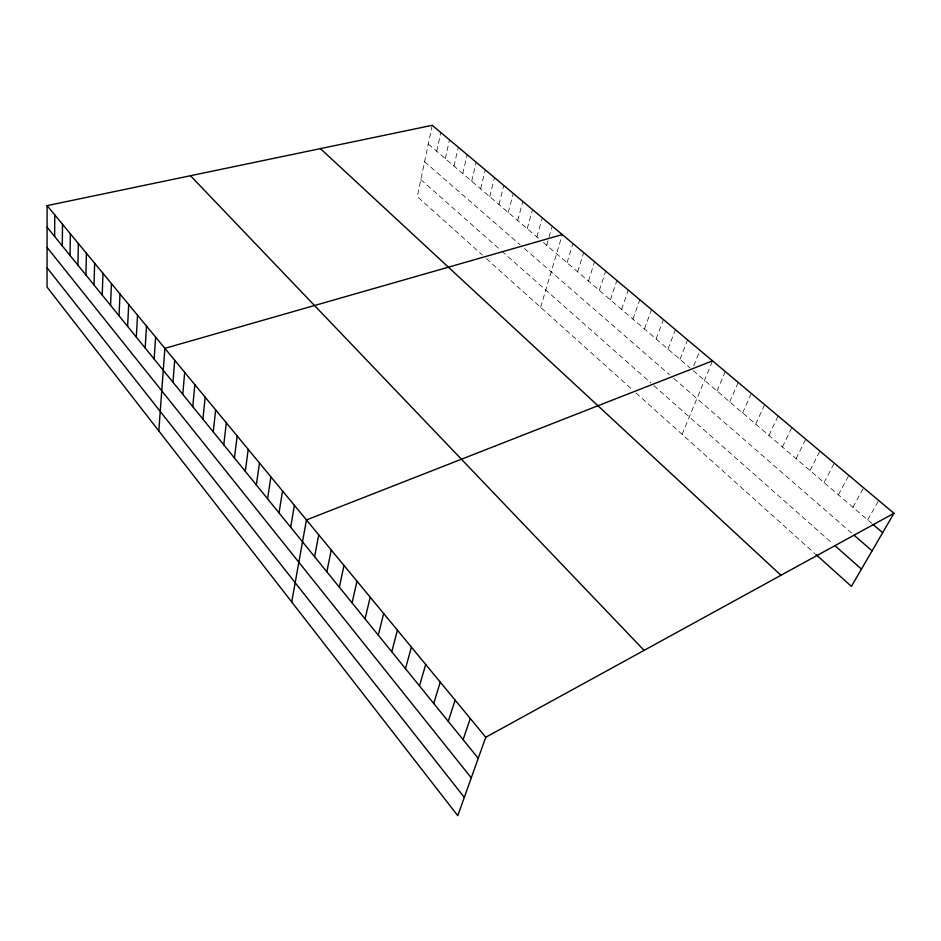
<?xml version="1.0" encoding="UTF-8"?>
<svg xmlns="http://www.w3.org/2000/svg" width="941" height="941" viewBox="0 0 941 941"><rect width="100%" height="100%" fill="white"/><g stroke="black" fill="none" stroke-linecap="round" stroke-linejoin="round"><path stroke-width="0.71" stroke-dasharray="4.71 3.53" d="M432.213 125.306L417.286 196.598L482.345 255.011M436.753 151.325L440.8 132.528M445.328 158.653L449.48 139.821M454.009 166.075L458.267 147.208M462.784 173.579L467.159 154.677M471.653 181.166L476.17 162.24M480.639 188.859L485.274 169.898M489.732 196.634L494.484 177.637M498.942 204.503L503.823 185.483M508.246 212.466L513.257 193.411M517.679 220.523L522.82 201.445M527.219 228.687L532.5 209.584M536.876 236.956L542.298 217.818M546.662 245.319L548.65 238.473M549.038 237.097L552.226 226.146M540.628 307.331L562.271 234.591M567.047 262.751L572.904 243.531M577.668 271.831L583.691 252.588M588.431 281.041L594.618 261.774M599.335 290.369L605.686 271.079M610.391 299.826L616.92 280.512M621.589 309.401L628.294 290.075M632.952 319.117L639.833 299.767M644.467 328.962L651.525 309.589M656.136 338.948L663.393 319.564M667.969 349.076L675.426 329.668M679.978 359.344L687.624 339.924M693.717 365.861L699.998 350.323M682.107 434.354L712.549 360.862M717.018 391.021L725.288 371.566M729.722 401.889L738.215 382.422M742.614 412.911L751.33 393.444M755.694 424.097L764.633 404.63M768.962 435.448L778.136 415.981M782.442 446.975L791.852 427.496M796.11 458.667L805.767 439.2M809.989 470.535L819.905 451.068M824.081 482.592L834.255 463.137M838.384 494.825L848.829 475.381M852.911 507.258L863.638 487.814M867.673 519.879L878.671 500.447M428.284 144.067L539.052 238.814M543.404 242.531L689.941 367.86M693.176 370.636L871.954 523.537M424.579 161.746L520.161 244.848M524.372 248.506L669.58 374.777M673.885 378.517L853.228 534.464M420.839 179.602L500.812 250.294M501.835 251.188L650.807 382.881M653.936 385.645L832.785 543.745M486.297 258.552L632.905 390.186M635.951 392.915L814.753 553.449"/><path stroke-width="1.41" d="M47.109 205.62L47.05 287.087L457.773 815.694L485.756 737.25L893.95 513.292L432.213 125.306L47.109 205.62L485.756 737.25M54.649 236.485L54.754 214.889M62.294 245.919L62.506 224.287M70.057 255.481L70.363 233.815M77.927 265.174L78.338 243.472M85.913 275.007L86.431 253.282M94.018 284.994L94.641 263.221M102.228 295.109L102.969 273.325M110.567 305.378L111.414 283.559M119.025 315.8L119.989 293.957M127.611 326.374L128.705 304.508M136.327 337.113L137.539 315.223M145.173 348.005L146.514 326.092M154.148 359.062L155.618 337.137M158.806 430.931L164.875 348.346L562.271 234.591M172.944 382.211L174.697 360.262M182.777 394.326L184.683 372.365M192.776 406.641L194.834 384.669M202.927 419.157L205.162 397.173M213.254 431.884L215.654 409.9M223.758 444.822L226.322 422.827M234.438 457.973L237.179 435.989M245.307 471.359L248.224 449.375M256.352 484.968L259.469 462.996M267.597 498.812L270.902 476.864M279.03 512.904L282.547 490.967M290.675 527.242L294.392 505.329M291.71 601.969L306.448 519.938L712.549 360.862M314.576 556.684L318.728 534.829M326.856 571.81L331.244 549.991M339.36 587.219L343.983 565.423M352.099 602.899L356.968 581.162M365.061 618.884L370.189 597.194M378.282 635.163L383.669 613.52M391.75 651.748L397.408 630.176M405.477 668.651L411.417 647.149M419.463 685.895L425.697 664.464M433.73 703.456L440.259 682.119M448.269 721.382L455.126 700.128M463.113 739.65L470.277 718.501M893.95 513.292L851.417 586.361L815.812 554.402M873.025 524.455L882.658 532.688M854.263 535.358L872.084 550.861M834.973 545.686L861.462 569.093M320.422 148.619L780.948 575.292M190.482 175.72L644.091 650.372M47.097 227.193L478.24 758.293M47.085 247.424L471.265 777.854M47.062 267.785L464.301 797.356"/></g></svg>
